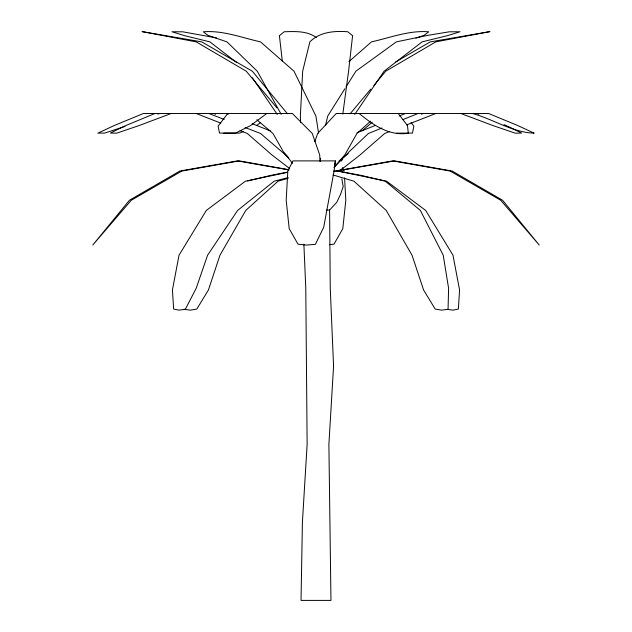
<?xml version="1.0" encoding="UTF-8"?>
<svg xmlns="http://www.w3.org/2000/svg" width="632" height="632" viewBox="0 0 632 632"><rect width="100%" height="100%" fill="white"/><g stroke="black" fill="none" stroke-linecap="round" stroke-linejoin="round"><path stroke-width="0.95" d="M320.44 161.089L320.519 158.174M335.426 160.891L334.075 171.043L323.702 227.259L315.36 244.355L306.251 245.05L297.996 244.165L289.195 228.658L286.185 200.273L287.805 171.043L292.924 160.891L335.426 160.891L334.683 164.762M342.805 114.115L348.588 71.211L352.593 35.684L347.805 31.758C334.454 30.771 319.816 31.805 309.854 41.87L302.665 71.211L300.366 116.067L300.611 122.758M325.48 125.618L327.732 116.067L344.93 88.654M314.823 141.694L317.643 133.47L336.248 113.476L404.298 113.476M345.973 86.995L355.879 71.211L396.351 41.87L427.761 35.36L449.281 31.805L460.057 31.758L447.33 35.684L422.097 41.87L384.074 71.211L354.734 114.439M341.272 161.01L342.505 159.469M350.096 113.823L370.723 89.151M373.852 85.415L385.725 71.211L435.78 41.87L489.998 31.6L430.258 41.87L395.695 61.92M334.928 166.192L344.803 154.943L356.946 133.47L370.494 121.21M303.881 244.228L305.777 288.137L307.136 444.272L302.404 522.332L301.037 600.4L330.963 600.4L328.893 444.272L333.57 366.205L330.26 288.137L329.596 210.077L336.809 202.272L340.482 194.459L343.2 186.653L341.841 178.848M333.901 167.599L349.133 151.751L368.409 133.47L381.973 128.012M348.911 61.644L371.49 41.87C390.323 37.691 409.133 30.178 428.725 31.805L424.04 35.36L415.896 38.149M361.962 130.966L372.216 122.221M339.258 160.789L348.232 153.56M266.775 113.476L250.643 125.523L235.483 133.155L219.509 133.068L218.119 126.147L227.702 113.476L292.316 113.476L312.271 133.47L319.705 154.943L319.934 161.381M256.537 125.57L260.416 122.687M243.36 131.535L239.812 133.068L223.665 133.155M154.998 113.476L124.378 126.147L110.395 133.068L116.833 133.155L139.159 125.523L171.185 113.476M402.774 119.653L418.155 113.476M357.017 132.736L375.305 125.468M399.092 116.019L405.491 113.476L488.576 113.476L517.726 125.523L534.143 133.155C512.576 132.538 492.952 118.998 472.388 113.476M389.257 131.685L384.683 133.47L360.066 154.943L344.811 166.895L338.626 171.043L333.522 171.043M406.629 124.899L435.882 113.476M421.402 114.171L423.219 113.476M157.787 114.155L159.612 113.476M124.97 126.447L104.722 133.068L97.857 133.155L114.274 125.523L143.425 113.476L226.509 113.476L228.334 114.202M288.05 178.335L278.048 181.194L245.777 210.424L219.96 255.202L208.41 290.025L196.813 309.048L190.43 310.138L183.936 309.285M288.247 177.568L274.162 181.194L237.624 210.424L207.596 255.202L196.181 288.31L185.334 309.285L178.967 310.138L173.65 309.048L172.418 290.025L179.022 255.202L206.332 210.424L245.421 181.194L287.505 172.346M247.618 180.973L270.796 175.396L287.189 172.165M335.632 171.043L392.741 160.891L450.142 171.043L500.742 200.273L539.23 245.05L502.59 200.273L452.157 171.043L394.597 160.891L338.412 170.719M329.414 244.655L334.004 244.165L342.805 228.658L345.815 200.273L344.574 177.861M326.412 210.077L329.596 210.077M396.517 133.155L412.491 133.068L413.881 126.147L411.061 122.418M447.575 309.404L453.033 310.138L458.35 309.048L459.583 290.025L452.978 255.202L425.668 210.424L386.579 181.194L338.799 171.233M337.385 171.043L361.204 175.396L385.315 181.194L420.367 210.424L443.222 255.202L448.602 288.31L448.064 309.285L441.571 310.138L435.187 309.048L423.59 290.025L412.04 255.202L386.223 210.424L353.952 181.194L332.985 174.953M288.927 169.921L237.403 160.891L179.844 171.043L129.41 200.273L92.77 245.05L131.258 200.273L181.858 171.043L239.259 160.891L288.832 169.7M216.618 37.928L182.719 31.805L171.944 31.758L184.67 35.684L209.903 41.87L236.289 62.228M460.815 113.476L492.842 125.523L515.167 133.155L521.605 133.068L507.622 126.147M208.781 113.476L224.218 119.432M245.098 127.506L260.534 133.47L287.505 156.57M196.118 113.476L220.805 123.114M240.002 130.611L247.317 133.47L271.934 154.943L289.503 168.452M252.121 123.651L270.409 130.919M213.845 113.476L215.654 114.202M477.002 113.476L478.803 114.218M504.02 124.654L506.722 125.776M316.292 37.533C307.168 30.731 295.026 31.442 284.195 31.758L279.407 35.684L282.346 61.43M359.166 113.476C372.943 124.86 389.525 136.449 408.335 133.155L407.45 125.523L398.239 113.476M256.853 119.725L272.969 133.47L283.373 151.751L292.561 163.325M284.195 153.126L288.824 157.953M276.903 107.843L246.275 71.211L196.22 41.87L142.002 31.6L201.742 41.87L252.318 71.211L287.449 113.784M252.358 77.736L277.266 114.439M281.2 114.345L257.271 71.211L226.951 41.87L207.96 35.36L203.275 31.805C222.867 30.178 241.677 37.691 260.51 41.87L294.014 71.211L315.913 116.067L318.583 133.202M342.489 167.662L344.195 171.043"/></g></svg>
